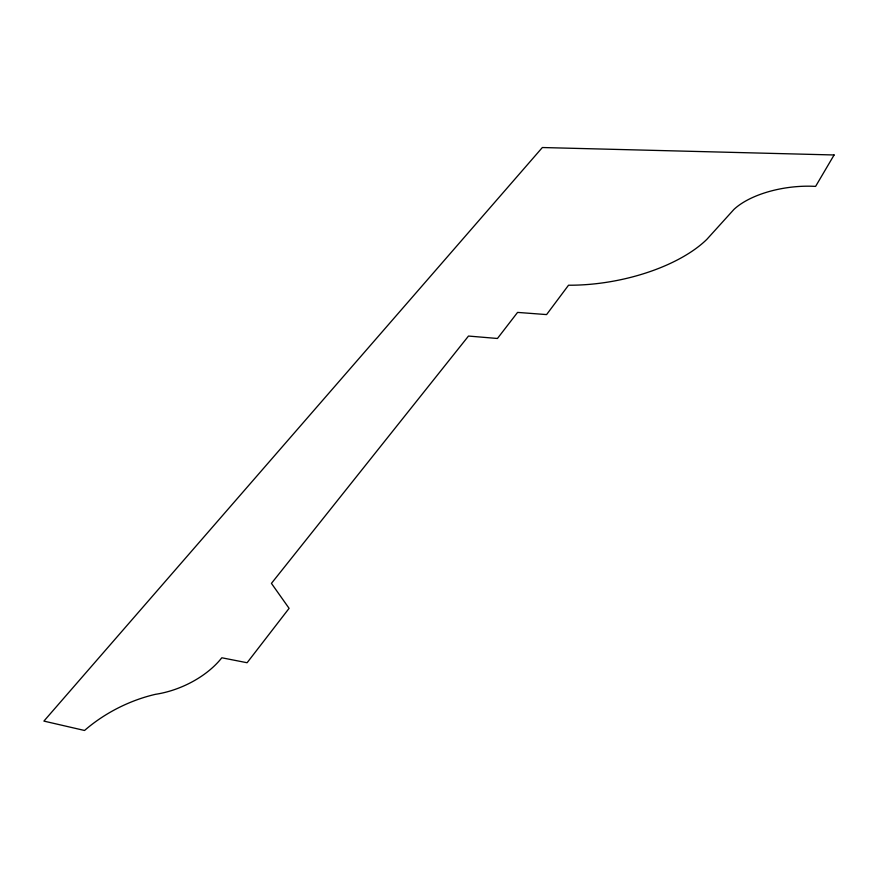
<?xml version="1.0" encoding="UTF-8"?>
<svg xmlns="http://www.w3.org/2000/svg" width="878" height="878" viewBox="0 0 878 878"><rect width="100%" height="100%" fill="white"/><g stroke="black" fill="none" stroke-linecap="round" stroke-linejoin="round"><path stroke-width="1.32" d="M834.1 154.978L815.596 186.399A69.527 32.64 -7.2 0 0 733.964 209.392L706.889 239.31A119.737 55.555 -10.6 0 1 568.527 285.218L546.588 314.587L517.57 312.403L497.442 338.48L468.49 336.054L271.434 583.376L289.103 608.344L247.102 662.736L221.805 657.776A69.669 41.134 -23.3 0 1 155.461 694.322A108.027 68.122 -26.5 0 0 84.54 730.474L43.9 721.101L542.352 147.526L834.1 154.978"/></g></svg>
